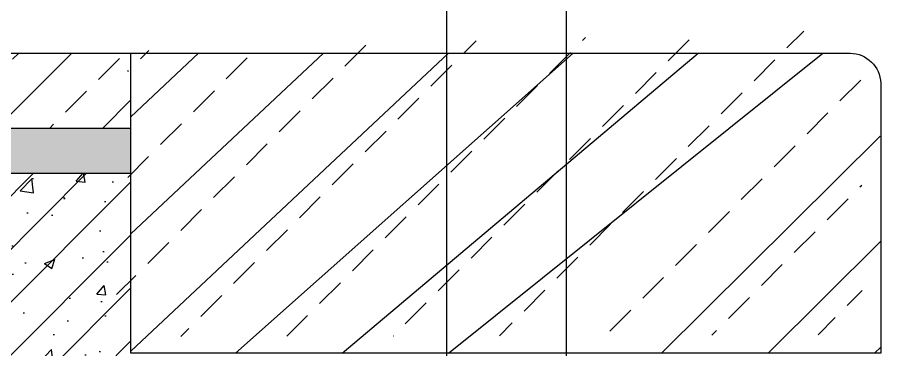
# Model space of a CAD drawing. Extents: x 343299501 to 344531018, y 671200678 to 672446893.
# Drawn here: x 344117192 to 344117768, y 672005691 to 672005912 of the extents above; entities that cross this region are included whole.
import ezdxf

# ---------------------------------------------------------------- set-up
doc = ezdxf.new("R2010")
doc.units = 0
doc.header["$LTSCALE"] = 10
doc.header["$MEASUREMENT"] = 0

msp = doc.modelspace()

# ---------------------------------------------------------------- hatches: boundary and pattern name
h = msp.add_hatch()
h.set_pattern_fill('天然石材', color=8, scale=10)
h.set_pattern_definition([(45, (344090829.2803617, 671993207.2014403), (-35.35535320146299, 35.355353201463), []), (45, (344090846.6675867, 671993189.2503054), (-35.35535320146299, 35.355353201463), [19.73685, -11.2782])])
h.paths.add_polyline_path([(344117267.7488732, 672005838.2765793), (344117267.7488732, 672005888.2765793), (344116218.123153, 672005888.2765793), (344116218.123153, 672005838.2765793)])
h = msp.add_hatch()
h.set_pattern_fill('天然石材', color=8, scale=10)
h.set_pattern_definition([(45, (724206.5804687142, 243291.9927431345), (-35.35535320146299, 35.355353201463), []), (45, (724223.9676936865, 243274.0416080952), (-35.35535320146299, 35.355353201463), [19.73685, -11.2782])])
edge = h.paths.add_edge_path()
edge.add_arc((344117747.7488733, 672005868.2765793), 20, 0, 90)
edge.add_line((344117747.7488733, 672005888.2765793), (344117267.7488733, 672005888.2765793))
edge.add_line((344117267.7488733, 672005888.2765793), (344117267.7488676, 672005688.2765791))
edge.add_line((344117267.7488676, 672005688.2765791), (344117768.194621, 672005688.2765793))
edge.add_line((344117768.194621, 672005688.2765793), (344117767.7488733, 672005868.2765793))
h = msp.add_hatch()
h.set_pattern_fill('AR-SAND', color=41, scale=10)
h.set_pattern_definition([(37.50000000000001, (344090829.2803617, 671993189.2503054), (-0.8000156479920251, 24.47066186646712), [0, -19.304, 0, -21.59, 0, -20.6375]), (7.499999999999999, (344090829.2803617, 671993189.2503054), (22.47616415690013, 35.84125502841771), [0, -10.414, 0, -17.399, 0, -6.6675]), (327.5, (344090813.6593617, 671993189.2503054), (39.5496185120729, 0.071859233927285), [0, -6.35, 0, -22.86, 0, -29.845]), (317.5, (344090813.6593617, 671993189.2503054), (38.17782262361487, 11.14646616286081), [0, -3.175, 0, -14.986, 0, -17.145])])
h.paths.add_polyline_path([(344117267.7488733, 672005808.2765793), (344117267.7488733, 672005838.2765791), (344116218.123153, 672005838.2765793), (344116218.123153, 672005808.2765793)])
h = msp.add_hatch()
h.set_pattern_fill('钢筋混凝土', color=8, scale=10)
h.set_pattern_definition([(45, (344140138.7449589, 672019339.7166091), (-17.67766952966369, 17.67766952966369), []), (49.99999999999999, (344140138.7449589, 672019339.7166091), (71.72601826007535, -6.275213498259511), [7.5, -82.5]), (355, (344140138.7449589, 672019339.7166091), (-13.8751333613, 75.21921337000119), [6, -66]), (100.4514, (344140144.7221269, 672019339.1936752), (57.85093817140216, 68.94395420609536), [6.374019000000001, -70.1142112]), (46.18420000000002, (344140138.7449589, 672019359.7166091), (106.7241048625644, -16.55190143290181), [11.24999999999997, -123.7499999999997]), (96.6356, (344140147.6386334, 672019358.3372785), (93.46627055487033, 97.41178709004417), [9.561028799999999, -105.1713]), (351.1842, (344140138.7449589, 672019359.7166091), (93.46619451336272, 97.41186009253246), [9, -99]), (21, (344140148.7449589, 672019354.7166091), (59.69070521184616, -40.26188906653388), [7.5, -82.5]), (326.0000000000001, (344140148.7449589, 672019354.7166091), (24.33153319215817, 72.5150045046853), [6, -66]), (71.4514, (344140153.7191822, 672019351.3614485), (84.02226285814899, 32.25304967099524), [6.374019000000001, -70.1142112]), (37.50000000000001, (344140138.7449589, 672019339.7166091), (1.215985531729067, 33.28938538313115), [0, -65.19999999999999, 0, -67, 0, -66.25]), (7.499999999999999, (344140138.7449589, 672019339.7166091), (26.30695374421486, 39.44117118823603), [0, -38.2, 0, -63.7, 0, -25.25]), (327.5, (344140116.4449589, 672019339.7166091), (53.3822436172409, -2.255487173437976), [0, -25, 0, -78, 0, -103.5]), (317.5, (344140106.4449589, 672019339.7166091), (58.31861693423862, 10.01049823323177), [0, -32.5, 0, -51.8, 0, -73.5])])
h.paths.add_polyline_path([(344117267.7488733, 672005658.2765793), (344117267.7488733, 672005808.2765791), (344116218.123153, 672005808.2765793), (344116218.123153, 672005658.2765793)])

# ---------------------------------------------------------------- linework, layer by layer
at = {"color": 8}
msp.add_lwpolyline([(344117558.4165899, 672005668.2765791), (344117558.4165899, 672006948.2765793, 0.9999999999999999), (344117478.4165899, 672006948.2765793), (344117478.4165899, 672005668.2765791)], format="xyb", dxfattribs=at)
at = {"color": 4}
for points in [[(344116218.123153, 672005888.2765793), (344117267.7488733, 672005888.2765793)], [(344116218.123153, 672005838.2765793), (344117267.7488733, 672005838.2765793)], [(344116218.123153, 672005808.2765793), (344117267.7488733, 672005808.2765793)]]:
    msp.add_lwpolyline(points, dxfattribs=at)
msp.add_lwpolyline([(344117267.7488733, 672005888.2765793), (344117747.7488733, 672005888.2765793, -0.3987158256383483), (344117768.194621, 672005868.2765793), (344117768.194621, 672005688.2765791), (344117267.7488676, 672005688.2765791)], format="xyb", close=True, dxfattribs=at)

doc.saveas('drawing.dxf')
